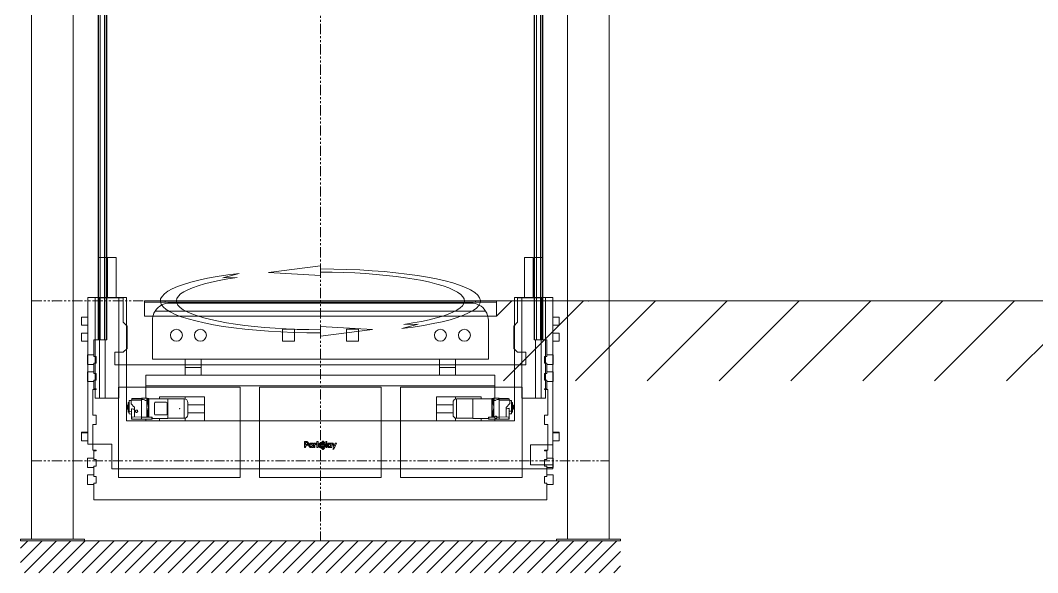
# Model space of a CAD drawing. Header units: inches. Extents: x 1381 to 8971, y 493 to 2599.
# Drawn here: x 7677 to 8313, y 620 to 966 of the extents above; entities that cross this region are included whole.
import ezdxf

# ---------------------------------------------------------------- set-up
doc = ezdxf.new("R2010")
doc.units = ezdxf.units.IN
doc.header["$MEASUREMENT"] = 0
doc.linetypes.add('PHANTOM', pattern=[12.7, 6.35, -1.27, 1.27, -1.27, 1.27, -1.27])
for name, color, linetype in [('PK24-LOGO', 7, 'Continuous'), ('PK24E', 7, 'Continuous'), ('PK24E-DATA', 7, 'Continuous'), ('PK24E-STRUCT-CONCRETE', 7, 'Continuous'), ('PK24E-STRUCT-STEEL', 254, 'Continuous')]:
    doc.layers.add(name, color=color, linetype=linetype)
for name, color, linetype, true_color in [('PK24E-COMP-PALLET', 132, 'Continuous', 0x00b7c8), ('PK24E-HELPER', 253, 'PHANTOM', 0xa1a1a1), ('PK24E-SYS-LIFT', 31, 'Continuous', 0xffcc5a), ('PK24E-SYS-SHELF', 31, 'Continuous', 0xffcc5a)]:
    doc.layers.add(name, color=color, linetype=linetype, true_color=true_color)
doc.layers.add('PK24E-TTARROW', color=20, linetype='Continuous', lineweight=20, true_color=0xf54b32)
doc.layers.add('PKLABEL', color=7, linetype='Continuous', plot=False)
doc.styles.get("Standard").update_dxf_attribs({"font": 'arial.ttf'})

# ---------------------------------------------------------------- blocks, each defined once
blk = doc.blocks.new('TTARROW---TOP-DECOR-PK24')
at = {"layer": 'PK24E-TTARROW', "lineweight": 5}
for points in [[(0, 90), (0, 80), (-32.49, 89.27), (0, 110), (0, 100, -0.763437), (50.85, -86.11), (61.06, -72.77), (52.06, -73.42, 0.73095)], [(0, -90), (0, -80), (32.49, -89.27), (0, -110), (0, -100, -0.763437), (-50.85, 86.11), (-61.06, 72.77), (-52.06, 73.42, 0.73095)]]:
    blk.add_lwpolyline(points, format="xyb", close=True, dxfattribs=at)
blk = doc.blocks.new('ELIFTTT-TT--BACK-COMP-PKE24')
at = {"layer": 'PK24E-HELPER', "lineweight": 5}
blk.add_point((0, 0), dxfattribs=at)
at = {"layer": 'PK24E-SYS-LIFT', "lineweight": 5}
for p, q in [((-103.22, -6.3), (103.22, -6.3)), ((-94, -1.3), (94, -1.3)), ((-105, -12.3), (-105, -36.5)), ((105, -12.3), (105, -36.5)), ((-23.75, -17.75), (-23.75, -25.25)), ((-16.25, -17.75), (-23.75, -17.75)), ((-16.25, -25.25), (-16.25, -17.75)), ((16.25, -17.75), (16.25, -25.25)), ((23.75, -17.75), (16.25, -17.75)), ((23.75, -25.25), (23.75, -17.75)), ((-23.75, -25.25), (-16.25, -25.25)), ((16.25, -25.25), (23.75, -25.25)), ((105, -36.5), (-105, -36.5)), ((-84.5, -41.7), (-84.5, -36.5)), ((-74.5, -36.5), (-74.5, -41.7)), ((74.5, -41.7), (74.5, -36.5)), ((84.5, -36.5), (84.5, -41.7)), ((-74.5, -41.7), (-84.5, -41.7)), ((-84.5, -46.4), (-84.5, -41.7)), ((-74.5, -41.7), (-74.5, -46.4)), ((84.5, -41.7), (74.5, -41.7)), ((74.5, -46.4), (74.5, -41.7)), ((84.5, -46.4), (84.5, -41.7)), ((-109, -46.4), (-109, -53.2)), ((-109, -46.4), (-84.5, -46.4)), ((-84.5, -46.4), (-74.5, -46.4)), ((-74.5, -46.4), (-64.86, -46.4)), ((-64.86, -46.4), (64.86, -46.4)), ((64.86, -46.4), (74.5, -46.4)), ((74.5, -46.4), (84.5, -46.4)), ((84.5, -46.4), (109, -46.4)), ((109, -53.2), (109, -46.4)), ((109, -53.2), (-109, -53.2))]:
    blk.add_line(p, q, dxfattribs=at)
for centre in [(-90, -21.5), (-75, -21.5), (75, -21.5), (90, -21.5)]:
    blk.add_circle(centre, 3.75, dxfattribs=at)
for centre, radius, start, end in [((-94, -12.3), 11, 146.94427, 180), ((-94, -12.3), 11, 90, 146.94427), ((-85, -10.8), 10, 71.80513, 108.19487), ((-85, -10.8), 9.8, 75.78655, 104.21345), ((-42.5, -10.8), 10, 71.80513, 108.19487), ((-42.5, -10.8), 9.8, 75.78655, 104.21345), ((0, -10.8), 10, 71.80513, 108.19487), ((0, -10.8), 9.8, 75.78655, 104.21345), ((42.5, -10.8), 10, 71.80513, 108.19487), ((42.5, -10.8), 9.8, 75.78655, 104.21345), ((85, -10.8), 10, 71.80513, 108.19487), ((85, -10.8), 9.8, 75.78655, 104.21345), ((94, -12.3), 11, 33.05573, 90), ((94, -12.3), 11, 0, 33.05573)]:
    blk.add_arc(centre, radius, start, end, dxfattribs=at)
blk = doc.blocks.new('LOGO----DECOR-PK24')
at = {"layer": 'PK24-LOGO', "lineweight": 5}
for p, q in [((-10, 2.13), (-8.71, 2.13)), ((-10, -1.62), (-10, 2.13)), ((-9.29, 1.47), (-9.29, 0.11)), ((-8.76, 1.47), (-9.29, 1.47)), ((-9.29, 0.11), (-8.76, 0.11)), ((-8.61, 1.46), (-8.76, 1.47)), ((-8.76, 0.11), (-8.61, 0.13)), ((-8.71, 2.13), (-8.43, 2.11)), ((-8.48, 1.42), (-8.61, 1.46)), ((-8.61, 0.13), (-8.48, 0.17)), ((-8.36, 1.35), (-8.48, 1.42)), ((-8.48, 0.17), (-8.36, 0.23)), ((-8.43, 2.11), (-8.3, 2.07)), ((-8.26, 1.27), (-8.36, 1.35)), ((-8.36, 0.23), (-8.26, 0.31)), ((-8.3, 2.07), (-8.17, 2.03)), ((-8.19, 1.17), (-8.26, 1.27)), ((-8.26, 0.31), (-8.19, 0.41)), ((-8.13, 1.05), (-8.19, 1.17)), ((-8.19, 0.41), (-8.13, 0.53)), ((-8.17, 2.03), (-7.94, 1.9)), ((-8.09, 0.93), (-8.13, 1.05)), ((-8.13, 0.53), (-8.09, 0.66)), ((-8.08, 0.79), (-8.09, 0.93)), ((-8.09, 0.66), (-8.08, 0.79)), ((-7.94, 1.9), (-7.74, 1.74)), ((-7.74, 1.74), (-7.58, 1.55)), ((-7.58, 0.04), (-7.74, -0.16)), ((-7.58, 1.55), (-7.46, 1.32)), ((-7.46, 0.27), (-7.58, 0.04)), ((-7.46, 1.32), (-7.38, 1.06)), ((-7.38, 0.52), (-7.46, 0.27)), ((-7.38, 1.06), (-7.36, 0.79)), ((-7.36, 0.79), (-7.38, 0.52)), ((-7.19, -0.02), (-7.16, 0.13)), ((-7.16, 0.13), (-7.11, 0.26)), ((-7.11, 0.26), (-6.98, 0.49)), ((-6.98, 0.49), (-6.82, 0.68)), ((-6.82, 0.68), (-6.62, 0.82)), ((-6.62, 0.82), (-6.41, 0.92)), ((-6.42, 0.06), (-6.48, -0.05)), ((-6.33, 0.17), (-6.42, 0.06)), ((-6.41, 0.92), (-6.19, 0.98)), ((-6.23, 0.25), (-6.33, 0.17)), ((-6.11, 0.31), (-6.23, 0.25)), ((-6.19, 0.98), (-5.97, 1)), ((-5.98, 0.35), (-6.11, 0.31)), ((-5.84, 0.36), (-5.98, 0.35)), ((-5.97, 1), (-5.74, 0.98)), ((-5.71, 0.35), (-5.84, 0.36)), ((-5.74, 0.98), (-5.53, 0.92)), ((-5.58, 0.31), (-5.71, 0.35)), ((-5.47, 0.24), (-5.58, 0.31)), ((-5.53, 0.92), (-5.35, 0.82)), ((-5.37, 0.16), (-5.47, 0.24)), ((-5.29, 0.06), (-5.37, 0.16)), ((-5.35, 0.82), (-5.21, 0.7)), ((-5.23, -0.06), (-5.29, 0.06)), ((-5.21, 0.7), (-5.21, 0.95)), ((-5.21, 0.95), (-4.5, 0.95)), ((-4.5, 0.95), (-4.5, -1.62)), ((-3.41, 0.95), (-4.11, 0.95)), ((-4.11, 0.95), (-4.11, -1.62)), ((-3.41, 0.53), (-3.41, 0.95)), ((-3.36, 0.62), (-3.41, 0.53)), ((-3.37, -0.03), (-3.32, 0.06)), ((-3.29, 0.71), (-3.36, 0.62)), ((-3.32, 0.06), (-3.26, 0.13)), ((-3.22, 0.78), (-3.29, 0.71)), ((-3.26, 0.13), (-3.19, 0.19)), ((-3.14, 0.84), (-3.22, 0.78)), ((-3.19, 0.19), (-3.11, 0.23)), ((-3.05, 0.89), (-3.14, 0.84)), ((-3.11, 0.23), (-3.02, 0.26)), ((-2.94, 0.92), (-3.05, 0.89)), ((-3.02, 0.26), (-2.92, 0.27)), ((-2.83, 0.94), (-2.94, 0.92)), ((-2.92, 0.27), (-2.42, 0.27)), ((-2.7, 0.95), (-2.83, 0.94)), ((-2.42, 0.95), (-2.7, 0.95)), ((-2.42, 0.27), (-2.42, 0.95)), ((-1.42, 2.13), (-2.13, 2.13)), ((-2.13, 2.13), (-2.13, -1.62)), ((-1.42, -1.62), (-1.42, 2.13)), ((-0.37, 0.95), (-1.42, -0.33)), ((-0.61, -0.33), (0.44, 0.95)), ((0.44, 0.95), (-0.37, 0.95)), ((0.44, 0.19), (0.36, -0.06)), ((0.56, 0.41), (0.44, 0.19)), ((0.72, 0.61), (0.56, 0.41)), ((0.92, 0.77), (0.72, 0.61)), ((0.77, 1.32), (0.79, 1.37)), ((0.78, 1.26), (0.77, 1.32)), ((0.81, 1.24), (0.78, 1.26)), ((0.79, 1.37), (1.61, 2.19)), ((0.85, 1.23), (0.81, 1.24)), ((0.89, 1.24), (0.85, 1.23)), ((1.07, 1.32), (0.89, 1.24)), ((1.15, 0.9), (0.92, 0.77)), ((1.27, 1.37), (1.07, 1.32)), ((1.07, -0.08), (1.13, 0.03)), ((1.13, 0.03), (1.21, 0.12)), ((1.4, 0.98), (1.15, 0.9)), ((1.21, 0.12), (1.3, 0.2)), ((1.46, 1.41), (1.27, 1.37)), ((1.3, 0.2), (1.41, 0.26)), ((1.67, 1), (1.4, 0.98)), ((1.41, 0.26), (1.54, 0.3)), ((1.67, 1.42), (1.46, 1.41)), ((1.54, 0.3), (1.67, 0.31)), ((1.61, 2.19), (1.67, 2.21)), ((1.67, 2.21), (1.73, 2.19)), ((1.87, 1.41), (1.67, 1.42)), ((1.94, 0.98), (1.67, 1)), ((1.67, 0.31), (1.8, 0.3)), ((1.73, 2.19), (2.54, 1.37)), ((1.8, 0.3), (1.92, 0.26)), ((2.07, 1.37), (1.87, 1.41)), ((1.92, 0.26), (2.03, 0.2)), ((2.19, 0.9), (1.94, 0.98)), ((2.03, 0.2), (2.13, 0.12)), ((2.26, 1.32), (2.07, 1.37)), ((2.13, 0.12), (2.2, 0.03)), ((2.41, 0.77), (2.19, 0.9)), ((2.2, 0.03), (2.26, -0.08)), ((2.45, 1.24), (2.26, 1.32)), ((2.61, 0.61), (2.41, 0.77)), ((2.48, 1.23), (2.45, 1.24)), ((2.52, 1.24), (2.48, 1.23)), ((2.55, 1.26), (2.52, 1.24)), ((2.54, 1.37), (2.57, 1.32)), ((2.57, 1.32), (2.55, 1.26)), ((2.78, 0.41), (2.61, 0.61)), ((2.9, 0.19), (2.78, 0.41)), ((2.98, -0.06), (2.9, 0.19)), ((3.31, 2.13), (4.01, 2.13)), ((3.31, -1.62), (3.31, 2.13)), ((4.01, 2.13), (4.01, -1.62)), ((4.37, -0.02), (4.4, 0.13)), ((4.4, 0.13), (4.45, 0.26)), ((4.45, 0.26), (4.58, 0.49)), ((4.58, 0.49), (4.74, 0.68)), ((4.74, 0.68), (4.93, 0.82)), ((4.93, 0.82), (5.15, 0.92)), ((5.14, 0.06), (5.08, -0.05)), ((5.23, 0.17), (5.14, 0.06)), ((5.15, 0.92), (5.37, 0.98)), ((5.33, 0.25), (5.23, 0.17)), ((5.45, 0.31), (5.33, 0.25)), ((5.37, 0.98), (5.59, 1)), ((5.58, 0.35), (5.45, 0.31)), ((5.72, 0.36), (5.58, 0.35)), ((5.59, 1), (5.82, 0.98)), ((5.85, 0.35), (5.72, 0.36)), ((5.82, 0.98), (6.03, 0.92)), ((5.98, 0.31), (5.85, 0.35)), ((6.09, 0.24), (5.98, 0.31)), ((6.03, 0.92), (6.21, 0.82)), ((6.19, 0.16), (6.09, 0.24)), ((6.27, 0.06), (6.19, 0.16)), ((6.21, 0.82), (6.35, 0.7)), ((6.32, -0.06), (6.27, 0.06)), ((6.35, 0.7), (6.35, 0.95)), ((6.35, 0.95), (7.06, 0.95)), ((7.06, 0.95), (7.06, -1.62)), ((8.33, -1.51), (7.31, 0.95)), ((7.31, 0.95), (8.05, 0.95)), ((8.05, 0.95), (8.68, -0.63)), ((10, 0.95), (8.51, -2.81)), ((8.68, -0.63), (9.27, 0.95)), ((9.27, 0.95), (10, 0.95)), ((-9.29, -1.62), (-10, -1.62)), ((-8.71, -0.55), (-9.29, -0.55)), ((-9.29, -0.55), (-9.29, -1.62)), ((-8.43, -0.52), (-8.71, -0.55)), ((-8.3, -0.49), (-8.43, -0.52)), ((-8.17, -0.44), (-8.3, -0.49)), ((-7.94, -0.32), (-8.17, -0.44)), ((-7.74, -0.16), (-7.94, -0.32)), ((-7.22, -0.33), (-7.21, -0.17)), ((-7.21, -0.5), (-7.22, -0.33)), ((-7.21, -0.17), (-7.19, -0.02)), ((-7.19, -0.65), (-7.21, -0.5)), ((-7.16, -0.79), (-7.19, -0.65)), ((-7.1, -0.92), (-7.16, -0.79)), ((-6.97, -1.15), (-7.1, -0.92)), ((-6.81, -1.34), (-6.97, -1.15)), ((-6.62, -1.48), (-6.81, -1.34)), ((-6.41, -1.59), (-6.62, -1.48)), ((-6.52, -0.18), (-6.53, -0.33)), ((-6.53, -0.33), (-6.52, -0.47)), ((-6.48, -0.05), (-6.52, -0.18)), ((-6.52, -0.47), (-6.48, -0.6)), ((-6.48, -0.6), (-6.42, -0.72)), ((-6.42, -0.72), (-6.33, -0.82)), ((-6.19, -1.65), (-6.41, -1.59)), ((-6.33, -0.82), (-6.23, -0.9)), ((-6.23, -0.9), (-6.11, -0.97)), ((-5.98, -1.67), (-6.19, -1.65)), ((-6.11, -0.97), (-5.98, -1.01)), ((-5.98, -1.01), (-5.84, -1.02)), ((-5.74, -1.65), (-5.98, -1.67)), ((-5.84, -1.02), (-5.71, -1.01)), ((-5.53, -1.57), (-5.74, -1.65)), ((-5.71, -1.01), (-5.58, -0.97)), ((-5.58, -0.97), (-5.47, -0.9)), ((-5.35, -1.47), (-5.53, -1.57)), ((-5.47, -0.9), (-5.37, -0.82)), ((-5.37, -0.82), (-5.29, -0.72)), ((-5.21, -1.33), (-5.35, -1.47)), ((-5.29, -0.72), (-5.23, -0.6)), ((-5.2, -0.19), (-5.23, -0.06)), ((-5.23, -0.6), (-5.2, -0.47)), ((-5.21, -1.62), (-5.21, -1.33)), ((-5.21, -1.33), (-5.21, -1.33)), ((-4.5, -1.62), (-5.21, -1.62)), ((-5.19, -0.33), (-5.2, -0.19)), ((-5.2, -0.47), (-5.19, -0.33)), ((-4.11, -1.62), (-3.41, -1.62)), ((-3.41, -0.21), (-3.4, -0.12)), ((-3.41, -1.62), (-3.41, -0.21)), ((-3.4, -0.12), (-3.37, -0.03)), ((-2.13, -1.62), (-1.42, -1.62)), ((-1.42, -0.33), (-0.37, -1.62)), ((0.44, -1.62), (-0.61, -0.33)), ((-0.37, -1.62), (0.44, -1.62)), ((0.36, -0.06), (0.33, -0.33)), ((0.33, -0.33), (0.36, -0.6)), ((0.36, -0.6), (0.44, -0.85)), ((0.44, -0.85), (0.56, -1.08)), ((0.56, -1.08), (0.72, -1.28)), ((0.72, -1.28), (0.92, -1.44)), ((0.77, -1.98), (0.78, -1.93)), ((0.79, -2.04), (0.77, -1.98)), ((0.78, -1.93), (0.81, -1.9)), ((1.61, -2.85), (0.79, -2.04)), ((0.81, -1.9), (0.85, -1.89)), ((0.85, -1.89), (0.89, -1.9)), ((0.89, -1.9), (1.07, -1.98)), ((0.92, -1.44), (1.15, -1.56)), ((1.02, -0.33), (1.03, -0.2)), ((1.03, -0.46), (1.02, -0.33)), ((1.03, -0.2), (1.07, -0.08)), ((1.07, -0.59), (1.03, -0.46)), ((1.13, -0.7), (1.07, -0.59)), ((1.07, -1.98), (1.27, -2.04)), ((1.21, -0.79), (1.13, -0.7)), ((1.15, -1.56), (1.4, -1.64)), ((1.3, -0.87), (1.21, -0.79)), ((1.27, -2.04), (1.46, -2.07)), ((1.41, -0.93), (1.3, -0.87)), ((1.4, -1.64), (1.67, -1.67)), ((1.54, -0.97), (1.41, -0.93)), ((1.46, -2.07), (1.67, -2.09)), ((1.67, -0.98), (1.54, -0.97)), ((1.67, -2.88), (1.61, -2.85)), ((1.8, -0.97), (1.67, -0.98)), ((1.67, -1.67), (1.94, -1.64)), ((1.67, -2.09), (1.87, -2.07)), ((1.73, -2.85), (1.67, -2.88)), ((2.54, -2.04), (1.73, -2.85)), ((1.92, -0.93), (1.8, -0.97)), ((1.87, -2.07), (2.07, -2.04)), ((2.03, -0.87), (1.92, -0.93)), ((1.94, -1.64), (2.19, -1.56)), ((2.13, -0.79), (2.03, -0.87)), ((2.07, -2.04), (2.26, -1.98)), ((2.2, -0.7), (2.13, -0.79)), ((2.19, -1.56), (2.41, -1.44)), ((2.26, -0.59), (2.2, -0.7)), ((2.26, -0.08), (2.3, -0.2)), ((2.3, -0.46), (2.26, -0.59)), ((2.26, -1.98), (2.45, -1.9)), ((2.3, -0.2), (2.31, -0.33)), ((2.31, -0.33), (2.3, -0.46)), ((2.41, -1.44), (2.61, -1.28)), ((2.45, -1.9), (2.48, -1.89)), ((2.48, -1.89), (2.52, -1.9)), ((2.52, -1.9), (2.55, -1.93)), ((2.57, -1.98), (2.54, -2.04)), ((2.55, -1.93), (2.57, -1.98)), ((2.61, -1.28), (2.78, -1.08)), ((2.78, -1.08), (2.9, -0.85)), ((2.9, -0.85), (2.98, -0.6)), ((3, -0.33), (2.98, -0.06)), ((2.98, -0.6), (3, -0.33)), ((4.01, -1.62), (3.31, -1.62)), ((4.34, -0.17), (4.37, -0.02)), ((4.34, -0.33), (4.34, -0.17)), ((4.34, -0.5), (4.34, -0.33)), ((4.37, -0.65), (4.34, -0.5)), ((4.4, -0.79), (4.37, -0.65)), ((4.46, -0.92), (4.4, -0.79)), ((4.59, -1.15), (4.46, -0.92)), ((4.75, -1.34), (4.59, -1.15)), ((4.94, -1.48), (4.75, -1.34)), ((5.15, -1.59), (4.94, -1.48)), ((5.04, -0.18), (5.03, -0.33)), ((5.03, -0.33), (5.04, -0.47)), ((5.08, -0.05), (5.04, -0.18)), ((5.04, -0.47), (5.08, -0.6)), ((5.08, -0.6), (5.14, -0.72)), ((5.14, -0.72), (5.23, -0.82)), ((5.37, -1.65), (5.15, -1.59)), ((5.23, -0.82), (5.33, -0.9)), ((5.33, -0.9), (5.45, -0.97)), ((5.58, -1.67), (5.37, -1.65)), ((5.45, -0.97), (5.58, -1.01)), ((5.58, -1.01), (5.72, -1.02)), ((5.81, -1.65), (5.58, -1.67)), ((5.72, -1.02), (5.85, -1.01)), ((6.03, -1.57), (5.81, -1.65)), ((5.85, -1.01), (5.98, -0.97)), ((5.98, -0.97), (6.09, -0.9)), ((6.21, -1.47), (6.03, -1.57)), ((6.09, -0.9), (6.19, -0.82)), ((6.19, -0.82), (6.27, -0.72)), ((6.35, -1.33), (6.21, -1.47)), ((6.27, -0.72), (6.32, -0.6)), ((6.36, -0.19), (6.32, -0.06)), ((6.32, -0.6), (6.36, -0.47)), ((6.35, -1.62), (6.35, -1.33)), ((6.35, -1.33), (6.35, -1.33)), ((7.06, -1.62), (6.35, -1.62)), ((6.37, -0.33), (6.36, -0.19)), ((6.36, -0.47), (6.37, -0.33)), ((7.8, -2.81), (8.33, -1.51)), ((8.51, -2.81), (7.8, -2.81))]:
    blk.add_line(p, q, dxfattribs=at)
blk = doc.blocks.new('ELIFTTT-CHASIS--BACK-COMP-PKE24')
at = {"layer": 'PK24E-HELPER', "lineweight": 5}
blk.add_point((0, 0), dxfattribs=at)
at = {"layer": 'PK24E-SYS-LIFT', "lineweight": 5}
for p, q in [((-145.25, 2.25), (-145.25, -89.6)), ((-145.25, 2.25), (-140.65, 2.25)), ((-140.65, -60.75), (-140.65, 2.25)), ((-138.95, 2.25), (-140.65, 2.25)), ((-138.95, 2.25), (-138.95, -24.25)), ((-138.95, 2.25), (-138.62, 2.25)), ((-138.62, 2.25), (-138.62, -24.25)), ((-138.62, 2.25), (-137.52, 2.25)), ((-137.52, 2.25), (-137.52, -24.25)), ((-137.52, 2.25), (-134.98, 2.25)), ((-134.98, 2.25), (-134.98, -24.25)), ((-134.98, 2.25), (-133.88, 2.25)), ((-133.88, 2.25), (-133.88, -24.25)), ((-133.88, 2.25), (-133.55, 2.25)), ((-133.55, 2.25), (-133.55, -24.25)), ((-125.85, 2.25), (-133.55, 2.25)), ((-125.85, -60.75), (-125.85, 2.25)), ((-125.85, 2.25), (-121.25, 2.25)), ((-121.25, -75), (-121.25, 2.25)), ((121.25, 2.25), (121.25, -75)), ((121.25, 2.25), (125.85, 2.25)), ((125.85, -60.75), (125.85, 2.25)), ((133.55, 2.25), (125.85, 2.25)), ((133.55, 2.25), (133.55, -24.25)), ((133.55, 2.25), (133.88, 2.25)), ((133.88, 2.25), (133.88, -24.25)), ((133.88, 2.25), (134.98, 2.25)), ((134.98, 2.25), (134.98, -24.25)), ((134.98, 2.25), (137.52, 2.25)), ((137.52, 2.25), (137.52, -24.25)), ((137.52, 2.25), (138.62, 2.25)), ((138.62, 2.25), (138.62, -24.25)), ((138.62, 2.25), (138.95, 2.25)), ((138.95, 2.25), (138.95, -24.25)), ((140.65, 2.25), (138.95, 2.25)), ((140.65, -60.75), (140.65, 2.25)), ((140.65, 2.25), (145.25, 2.25)), ((145.25, 2.25), (145.25, -90)), ((-145.25, -10.25), (-149.25, -10.25)), ((-149.25, -10.25), (-149.25, -10.88)), ((-149.25, -10.88), (-149.25, -15.25)), ((149.25, -10.25), (145.25, -10.25)), ((149.25, -10.25), (149.25, -15.25)), ((-149.25, -15.25), (-145.25, -15.25)), ((145.25, -15.25), (149.25, -15.25)), ((-145.25, -20.25), (-149.25, -20.25)), ((-149.25, -20.25), (-149.25, -25.25)), ((-149.25, -25.25), (-145.25, -25.25)), ((-138.95, -24.25), (-138.62, -24.25)), ((-138.62, -24.25), (-137.52, -24.25)), ((-137.97, -24.33), (-137.97, -60.75)), ((-137.97, -24.33), (-134.53, -24.33)), ((-137.52, -24.25), (-134.98, -24.25)), ((-134.98, -24.25), (-133.88, -24.25)), ((-134.53, -60.75), (-134.53, -24.33)), ((-133.88, -24.25), (-133.55, -24.25)), ((133.55, -24.25), (133.88, -24.25)), ((133.88, -24.25), (134.98, -24.25)), ((134.53, -24.33), (134.53, -60.75)), ((134.53, -24.33), (137.97, -24.33)), ((134.98, -24.25), (137.52, -24.25)), ((137.52, -24.25), (138.62, -24.25)), ((137.97, -60.75), (137.97, -24.33)), ((138.62, -24.25), (138.95, -24.25)), ((149.25, -20.25), (145.25, -20.25)), ((145.25, -25.25), (149.25, -25.25)), ((149.25, -20.25), (149.25, -25.25)), ((-109, -53.2), (-109, -60.85)), ((-109, -53.2), (109, -53.2)), ((109, -60.85), (109, -53.2)), ((-140.65, -60.75), (-125.85, -60.75)), ((-119.4, -63.5), (-120.1, -63.5)), ((-120.1, -68.69), (-120.1, -63.5)), ((-118.3, -62.22), (-119.4, -62.28)), ((-119.4, -69.25), (-119.4, -62.28)), ((-118.3, -62), (-117.91, -62)), ((-118.3, -64.31), (-118.3, -62)), ((-117.61, -61), (-117.91, -61.3)), ((-117.91, -61.3), (-117.91, -62)), ((-111.91, -61.3), (-117.91, -61.3)), ((-117.91, -62), (-117.56, -62)), ((-117.61, -61), (-111.91, -61)), ((-116.66, -62), (-117.56, -62)), ((-116.66, -62), (-116.65, -62)), ((-116.65, -62), (-111.91, -62)), ((-111.69, -61.3), (-111.91, -61)), ((-111.75, -61), (-111.91, -61)), ((-111.91, -61), (-111.91, -61)), ((-111.91, -61.3), (-111.69, -61.3)), ((-111.91, -62), (-111.75, -62)), ((-111.75, -61), (-111.75, -60.8)), ((-108.55, -60.86), (-111.75, -60.8)), ((-111.75, -72.7), (-111.75, -61.6)), ((-111.75, -61.6), (-109.94, -61.93)), ((-109.94, -61.93), (-111.69, -61.3)), ((-108.55, -62.49), (-108.55, -60.86)), ((-108.55, -60.86), (-108.41, -60.86)), ((-108.41, -60.86), (-108, -61.27)), ((-108.41, -72.7), (-108.41, -62.7)), ((-108.41, -62.7), (-108, -62.95)), ((-107.35, -61.11), (-108.16, -61.11)), ((-108, -61.27), (-108, -62.95)), ((-108, -62.95), (-108, -64.28)), ((-107.35, -72.68), (-107.35, -61.11)), ((-95.25, -61.21), (-107.18, -61.21)), ((-107.18, -72.68), (-107.18, -61.21)), ((-96.28, -63.41), (-103.18, -63.41)), ((-100.5, -61.21), (-100.5, -60)), ((-100.5, -60), (-84.5, -60)), ((-95.25, -73.51), (-95.25, -61.21)), ((-85.1, -61.31), (-95.25, -61.31)), ((-85.1, -73.41), (-85.1, -61.31)), ((-84.5, -60), (-72.5, -60)), ((-84.5, -61.39), (-84.5, -60)), ((-82.9, -63.51), (-82.9, -71.21)), ((-72.5, -60), (-72.5, -65)), ((72.5, -60), (84.5, -60)), ((72.5, -65), (72.5, -60)), ((82.9, -67.36), (82.9, -63.51)), ((84.5, -60), (84.5, -61.39)), ((84.5, -60), (100.5, -60)), ((95.25, -61.31), (85.1, -61.31)), ((85.1, -61.31), (85.1, -67.36)), ((107.18, -61.21), (95.25, -61.21)), ((95.25, -61.21), (95.25, -67.36)), ((100.5, -60), (100.5, -61.21)), ((107.18, -61.21), (107.18, -72.68)), ((108.16, -61.11), (107.35, -61.11)), ((107.35, -61.11), (107.35, -67.36)), ((108.41, -60.86), (108, -61.27)), ((108, -62.95), (108, -61.27)), ((108.41, -62.7), (108, -62.95)), ((108, -64.28), (108, -62.95)), ((108.41, -60.86), (108.55, -60.86)), ((108.41, -62.7), (108.41, -72.7)), ((111.75, -60.8), (108.55, -60.86)), ((108.55, -60.86), (108.55, -62.49)), ((109.94, -61.93), (111.69, -61.3)), ((111.75, -61.6), (109.94, -61.93)), ((111.69, -61.3), (111.91, -61)), ((111.91, -61.3), (111.69, -61.3)), ((111.75, -60.8), (111.75, -61)), ((111.75, -61), (111.91, -61)), ((111.75, -61.6), (111.75, -72.7)), ((111.75, -62), (111.91, -62)), ((111.91, -61), (117.61, -61)), ((117.91, -61.3), (111.91, -61.3)), ((111.91, -62), (116.65, -62)), ((116.65, -62), (116.66, -62)), ((117.56, -62), (116.66, -62)), ((117.56, -62), (117.91, -62)), ((117.91, -61.3), (117.61, -61)), ((117.91, -61.3), (117.91, -62)), ((117.91, -62), (118.3, -62)), ((118.3, -62), (118.3, -64.31)), ((119.4, -62.28), (118.3, -62.22)), ((119.4, -62.28), (119.4, -69)), ((120.1, -63.5), (119.4, -63.5)), ((120.1, -63.5), (120.1, -68.47)), ((125.85, -60.75), (140.65, -60.75)), ((-121.25, -67.5), (-120.7, -67.5)), ((-120.7, -65.5), (-121.2, -65.5)), ((-120.6, -65.25), (-120.7, -65.35)), ((-120.7, -67.65), (-120.7, -65.35)), ((-120.7, -67.65), (-120.6, -67.75)), ((-120.1, -65.25), (-120.6, -65.25)), ((-120.6, -65.25), (-120.6, -67.75)), ((-120.6, -67.75), (-120.1, -67.75)), ((-120.1, -68.69), (-120.1, -69.43)), ((-120.1, -68.69), (-119.4, -68.69)), ((-119.4, -69.43), (-120.1, -69.43)), ((-120.1, -69.5), (-120.1, -69.43)), ((-120.1, -69.5), (-119.4, -69.5)), ((-118.05, -69.3), (-119.4, -69.25)), ((-119.4, -69.43), (-119.4, -70.7)), ((-118.05, -67.46), (-118.05, -72.71)), ((-116.1, -72.68), (-116.1, -66.76)), ((-114.9, -68.28), (-114.9, -68.28)), ((-114.9, -69.73), (-114.9, -69.73)), ((-108, -68.87), (-108, -72.67)), ((-103.68, -70.81), (-103.68, -63.91)), ((-95.78, -70.81), (-95.78, -63.91)), ((-72.5, -65), (-82.9, -65)), ((-72.5, -65), (-72.5, -70)), ((82.9, -65), (72.5, -65)), ((72.5, -65), (72.5, -70)), ((82.9, -71.21), (82.9, -67.36)), ((85.1, -67.36), (85.1, -73.41)), ((95.25, -67.36), (95.25, -73.51)), ((107.35, -67.36), (107.35, -72.68)), ((108, -72.67), (108, -68.87)), ((116.1, -66.76), (116.1, -72.68)), ((118.05, -72.71), (118.05, -67.13)), ((119.4, -69), (118.05, -69.06)), ((119.4, -68.47), (120.1, -68.47)), ((120.1, -69.4), (119.4, -69.4)), ((119.4, -70.66), (119.4, -69.4)), ((119.4, -69.5), (120.1, -69.5)), ((120.6, -65.25), (120.1, -65.25)), ((120.1, -67.75), (120.6, -67.75)), ((120.1, -69.4), (120.1, -68.47)), ((120.1, -69.4), (120.1, -69.5)), ((120.7, -65.35), (120.6, -65.25)), ((120.6, -66.5), (120.6, -65.25)), ((120.6, -67.75), (120.6, -66.5)), ((120.6, -67.75), (120.7, -67.65)), ((120.7, -65.35), (120.7, -66.5)), ((121.2, -65.5), (120.7, -65.5)), ((120.7, -66.5), (120.7, -67.65)), ((120.7, -67.5), (121.25, -67.5)), ((121.25, -75), (-121.25, -75)), ((-119.4, -70.7), (-118.05, -70.77)), ((-119.4, -70.7), (-119.4, -70.72)), ((-119.4, -70.72), (-118.05, -70.79)), ((-118.05, -74), (-118.05, -72.71)), ((-117.85, -74), (-118.05, -74)), ((-117.85, -72.71), (-111.75, -72.6)), ((-117.85, -72.71), (-117.85, -74)), ((-117.85, -74), (-111.75, -74)), ((-108.41, -72.7), (-111.75, -72.7)), ((-111.75, -74), (-111.75, -72.7)), ((-105.25, -74), (-111.75, -74)), ((-109, -74), (-109, -75)), ((-108.4, -72.66), (-108.41, -72.7)), ((-105.25, -72.71), (-108.4, -72.66)), ((-105.25, -74), (-105.25, -72.71)), ((-105.05, -74), (-105.25, -74)), ((-105.05, -72.72), (-105.05, -74)), ((-105.05, -73.51), (-95.25, -73.51)), ((-96.28, -71.31), (-103.18, -71.31)), ((-100.5, -75), (-100.5, -73.51)), ((-95.25, -73.41), (-85.1, -73.41)), ((-84.5, -75), (-84.5, -73.32)), ((-82.9, -70), (-72.5, -70)), ((-72.5, -70), (-72.5, -75)), ((72.5, -75), (72.5, -70)), ((72.5, -70), (82.9, -70)), ((84.5, -73.32), (84.5, -75)), ((85.1, -73.41), (95.25, -73.41)), ((95.25, -73.51), (105.05, -73.51)), ((100.5, -73.51), (100.5, -75)), ((105.05, -74), (105.05, -72.72)), ((105.25, -74), (105.05, -74)), ((105.25, -72.71), (108.4, -72.66)), ((105.25, -72.71), (105.25, -74)), ((111.75, -74), (105.25, -74)), ((108.41, -72.7), (108.4, -72.66)), ((108.41, -72.7), (108.91, -72.7)), ((109, -75), (109, -74)), ((110.29, -72.7), (111.75, -72.7)), ((117.85, -72.71), (111.75, -72.6)), ((111.75, -72.7), (111.75, -74)), ((111.75, -74), (117.85, -74)), ((117.85, -74), (117.85, -72.71)), ((118.05, -74), (117.85, -74)), ((118.05, -70.73), (119.4, -70.66)), ((118.05, -70.79), (119.4, -70.72)), ((118.05, -72.71), (118.05, -74)), ((119.4, -70.66), (119.4, -70.72)), ((-145.25, -82.1), (-149.25, -82.1)), ((-149.25, -82.1), (-149.25, -82.5)), ((-145.25, -82.5), (-149.25, -82.5)), ((-149.25, -82.5), (-149.25, -87.5)), ((149.25, -82.1), (145.25, -82.1)), ((149.25, -82.5), (145.25, -82.5)), ((149.25, -82.1), (149.25, -82.5)), ((149.25, -82.5), (149.25, -87.5)), ((-149.25, -87.5), (-145.25, -87.5)), ((145.25, -87.5), (149.25, -87.5)), ((-130.25, -89.6), (-145.25, -89.6)), ((-130.25, -105), (-130.25, -89.6)), ((131.25, -90), (131.25, -102.5)), ((145.25, -90), (131.25, -90)), ((145.25, -102.5), (145.25, -90)), ((-130.25, -105), (145.25, -105)), ((131.25, -102.5), (145.25, -102.5)), ((145.25, -102.5), (145.25, -105))]:
    blk.add_line(p, q, dxfattribs=at)
at = {"layer": 'PK24E-SYS-LIFT', "lineweight": 5, "flags": 128}
for points in [[(-118.28, -64.38), (-117.6, -65.05), (-116.93, -65.73), (-116.25, -66.41)], [(116.25, -66.41), (116.93, -65.73), (117.6, -65.05), (118.28, -64.38)], [(-118.05, -72.71), (-118.05, -72.71), (-118.04, -72.71), (-118.02, -72.71), (-117.99, -72.71), (-117.96, -72.71), (-117.93, -72.71), (-117.89, -72.71), (-117.85, -72.71)], [(-105.25, -72.71), (-105.21, -72.71), (-105.17, -72.71), (-105.14, -72.72), (-105.11, -72.72), (-105.08, -72.72), (-105.06, -72.72), (-105.05, -72.72), (-105.05, -72.72)], [(105.05, -72.72), (105.05, -72.72), (105.06, -72.72), (105.08, -72.72), (105.11, -72.72), (105.14, -72.72), (105.17, -72.71), (105.21, -72.71), (105.25, -72.71)], [(117.85, -72.71), (117.89, -72.71), (117.93, -72.71), (117.96, -72.71), (117.99, -72.71), (118.02, -72.71), (118.04, -72.71), (118.05, -72.71), (118.05, -72.71)]]:
    blk.add_lwpolyline(points, dxfattribs=at)
at = {"layer": 'PK24E-SYS-LIFT', "lineweight": 5}
for centre, radius, start, end in [((-107.35, -61.31), 0.2, 30, 90), ((-103.18, -63.91), 0.5, 90, 180), ((-96.28, -63.91), 0.5, 0, 90), ((-85.1, -63.51), 2.2, 0, 90), ((85.1, -63.51), 2.2, 90, 180), ((107.35, -61.31), 0.2, 90, 150), ((-103.18, -70.81), 0.5, 180, 270), ((-96.28, -70.81), 0.5, 270, 0), ((-85.1, -71.21), 2.2, 270, 0), ((85.1, -71.21), 2.2, 180, 270), ((109.6, -72.8), 0.7, 171.63924, 8.28883)]:
    blk.add_arc(centre, radius, start, end, dxfattribs=at)
for centre, major_axis, ratio, start_param, end_param in [((-27.64, -69.05), (106.42, -23.57), 0.150741, 3.862325, 3.882718), ((-85.52, -70.13), (28.08, -28.08), 0.326919, 4.134793, 4.142283), ((85.52, -70.13), (28.08, 28.08), 0.326934, 5.282504, 5.289995), ((27.64, -69.05), (106.42, 23.57), 0.150747, 5.542083, 5.562483), ((-87.96, -67.36), (-0.161, 0), 0.994522, 3.141593, 6.283185), ((-87.96, -67.36), (-0.161, 0), 0.994522, 0, 3.141593)]:
    blk.add_ellipse(centre, major_axis=major_axis, ratio=ratio, start_param=start_param, end_param=end_param, dxfattribs=at)
for points, knots in [([(-121.25, -65.51), (-121.24, -65.51), (-121.21, -65.5), (-121.2, -65.5), (-121.2, -65.5)], [0, 0, 0, 0, 0.460988, 1, 1, 1, 1]), ([(-118.3, -64.31), (-118.3, -64.32), (-118.3, -64.35), (-118.28, -64.37), (-118.28, -64.38)], [0, 0, 0, 0, 0.487803, 1, 1, 1, 1]), ([(-118.05, -67.46), (-117.73, -67.52), (-117.08, -67.64), (-116.43, -67.74), (-116.1, -67.78)], [0, 0, 0, 0, 0.499807, 1, 1, 1, 1]), ([(-116.25, -66.41), (-116.21, -66.45), (-116.14, -66.54), (-116.1, -66.67), (-116.1, -66.74), (-116.1, -66.76)], [0, 0, 0, 0, 0.432931, 0.865827, 1, 1, 1, 1]), ([(-114.39, -69.51), (-114.33, -69.44), (-114.21, -69.29), (-114.16, -69), (-114.21, -68.72), (-114.37, -68.47), (-114.62, -68.31), (-114.9, -68.26), (-115.19, -68.31), (-115.43, -68.47), (-115.59, -68.71), (-115.64, -69), (-115.59, -69.28), (-115.43, -69.53), (-115.19, -69.69), (-114.9, -69.74), (-114.61, -69.69), (-114.46, -69.57), (-114.39, -69.51)], [0, 0, 0, 0, 0.062566, 0.125038, 0.187434, 0.24981, 0.31224, 0.374781, 0.437368, 0.499881, 0.562323, 0.624738, 0.687185, 0.749701, 0.812262, 0.874783, 0.937283, 1, 1, 1, 1]), ([(-115.62, -69.07), (-115.62, -69.08), (-115.62, -69.16), (-115.56, -69.33), (-115.42, -69.53), (-115.21, -69.67), (-114.97, -69.74), (-114.73, -69.72), (-114.53, -69.63), (-114.43, -69.55), (-114.39, -69.51)], [0, 0, 0, 0, 0.009492, 0.159033, 0.308619, 0.458172, 0.607654, 0.757049, 0.906315, 1, 1, 1, 1]), ([(-114.39, -69.51), (-114.34, -69.45), (-114.23, -69.32), (-114.17, -69.13), (-114.18, -69.03), (-114.18, -69)], [0, 0, 0, 0, 0.428391, 0.856759, 1, 1, 1, 1]), ([(-114.19, -68.86), (-114.19, -68.85), (-114.2, -68.76), (-114.24, -68.67), (-114.29, -68.6), (-114.3, -68.6)], [0, 0, 0, 0, 0.070856, 0.930416, 1, 1, 1, 1]), ([(-108, -64.28), (-108.05, -64.45), (-108.16, -64.79), (-108.27, -65.32), (-108.33, -65.86), (-108.36, -66.32), (-108.35, -66.8), (-108.32, -67.28), (-108.25, -67.85), (-108.14, -68.38), (-108.04, -68.72), (-108, -68.87)], [0, 0, 0, 0, 0.128215, 0.244927, 0.36199, 0.478667, 0.540522, 0.659754, 0.7794, 0.898676, 1, 1, 1, 1]), ([(-87.8, -67.36), (-87.8, -67.34), (-87.81, -67.3), (-87.83, -67.26), (-87.87, -67.22), (-87.92, -67.2), (-87.98, -67.19), (-88.03, -67.21), (-88.08, -67.24), (-88.11, -67.29), (-88.12, -67.33), (-88.12, -67.35), (-88.12, -67.36)], [0, 0, 0, 0, 0.106425, 0.212833, 0.319705, 0.427399, 0.535627, 0.64388, 0.751778, 0.859172, 0.966191, 1, 1, 1, 1]), ([(-88.12, -67.36), (-88.12, -67.37), (-88.12, -67.4), (-88.1, -67.44), (-88.06, -67.49), (-88.01, -67.51), (-87.96, -67.52), (-87.91, -67.51), (-87.86, -67.48), (-87.82, -67.44), (-87.8, -67.4), (-87.8, -67.37), (-87.8, -67.36)], [0, 0, 0, 0, 0.073306, 0.180029, 0.286864, 0.393943, 0.501463, 0.609456, 0.717734, 0.825837, 0.93326, 1, 1, 1, 1]), ([(108, -68.87), (108.04, -68.73), (108.12, -68.45), (108.22, -67.97), (108.3, -67.45), (108.35, -66.89), (108.36, -66.33), (108.33, -65.78), (108.25, -65.25), (108.15, -64.74), (108.05, -64.43), (108, -64.28)], [0, 0, 0, 0, 0.093727, 0.187447, 0.304057, 0.421027, 0.537611, 0.654202, 0.771179, 0.88781, 1, 1, 1, 1]), ([(116.1, -66.76), (116.11, -66.7), (116.12, -66.59), (116.18, -66.47), (116.23, -66.42), (116.25, -66.41)], [0, 0, 0, 0, 0.43316, 0.866317, 1, 1, 1, 1]), ([(116.1, -67.48), (116.43, -67.43), (117.08, -67.33), (117.73, -67.2), (118.05, -67.13)], [0, 0, 0, 0, 0.499771, 1, 1, 1, 1]), ([(118.28, -64.38), (118.28, -64.37), (118.3, -64.35), (118.3, -64.32), (118.3, -64.31)], [0, 0, 0, 0, 0.485402, 1, 1, 1, 1]), ([(121.2, -65.5), (121.2, -65.5), (121.21, -65.5), (121.23, -65.51), (121.25, -65.51)], [0, 0, 0, 0, 0.603183, 1, 1, 1, 1]), ([(108.91, -72.7), (108.93, -72.62), (108.96, -72.47), (109.11, -72.28), (109.31, -72.15), (109.55, -72.09), (109.78, -72.11), (110, -72.21), (110.17, -72.38), (110.26, -72.55), (110.29, -72.66), (110.29, -72.7)], [0, 0, 0, 0, 0.117772, 0.236457, 0.354983, 0.473308, 0.591474, 0.709516, 0.827502, 0.945535, 1, 1, 1, 1]), ([(110.29, -72.7), (110.27, -72.62), (110.23, -72.46), (110.07, -72.26), (109.85, -72.13), (109.6, -72.09), (109.35, -72.13), (109.13, -72.26), (108.97, -72.46), (108.93, -72.62), (108.91, -72.7)], [0, 0, 0, 0, 0.125156, 0.250057, 0.375054, 0.500102, 0.625161, 0.750187, 0.875143, 1, 1, 1, 1]), ([(110.29, -72.7), (110.27, -72.62), (110.23, -72.46), (110.07, -72.26), (109.85, -72.13), (109.69, -72.11), (109.6, -72.1)], [0, 0, 0, 0, 0.250296, 0.50008, 0.750058, 1, 1, 1, 1])]:
    blk.add_open_spline(points, degree=3, knots=knots, dxfattribs=at)
at = {"layer": 'PK24-LOGO', "linetype": 'Continuous', "lineweight": 5}
blk.add_blockref('LOGO----DECOR-PK24', (0, -90), dxfattribs=at)
blk = doc.blocks.new('ELIFTTT---BACK-COMP-PKE24')
at = {"yscale": 0.2}
blk.add_blockref('TTARROW---TOP-DECOR-PK24', (0, 0), dxfattribs=at)
for name in ['ELIFTTT-CHASIS--BACK-COMP-PKE24', 'ELIFTTT-TT--BACK-COMP-PKE24']:
    blk.add_blockref(name, (0, 0))
blk = doc.blocks.new('PALLET--NOCAR-BACK-COMP-PKE24')
at = {"layer": 'PK24E-COMP-PALLET', "lineweight": 5}
for p, q in [((-110, 0), (-96.99, 0)), ((-110, 0), (-110, -0.8)), ((-96.99, -0.8), (-96.99, 0)), ((96.99, 0), (-96.99, 0)), ((96.99, 0), (96.99, -0.8)), ((96.99, 0), (110, 0)), ((110, -0.8), (110, 0)), ((-110, -0.8), (-96.99, -0.8)), ((-110, -0.8), (-110, -9.5)), ((96.99, -0.8), (-96.99, -0.8)), ((96.99, -0.8), (110, -0.8)), ((110, -0.8), (110, -9.5)), ((-110, -9.5), (110, -9.5))]:
    blk.add_line(p, q, dxfattribs=at)
blk = doc.blocks.new('*U38')
at = {"layer": 'PK24E-SYS-LIFT', "lineweight": 5}
for p, q in [((-138.95, 67.07), (-137.9, 67.07)), ((-138.95, 67.07), (-138.95, 42.55)), ((-138.95, 67.07), (-138.62, 67.07)), ((-138.62, 67.07), (-137.9, 67.07)), ((-137.9, 67.07), (-136.98, 67.07)), ((-137.9, 67.07), (-134.6, 67.07)), ((-136.98, 67.07), (-135.52, 67.07)), ((-135.52, 67.07), (-134.6, 67.07)), ((-134.6, 67.07), (-133.55, 67.07)), ((-134.6, 67.07), (-133.88, 67.07)), ((-133.88, 67.07), (-133.55, 67.07)), ((-133.55, 67.07), (-133.55, 41.75)), ((-132.95, 67.07), (-132.95, 41.75)), ((-132.95, 67.07), (-131.9, 67.07)), ((-132.95, 67.07), (-132.62, 67.07)), ((-132.62, 67.07), (-131.9, 67.07)), ((-131.9, 67.07), (-130.98, 67.07)), ((-131.9, 67.07), (-128.6, 67.07)), ((-130.98, 67.07), (-129.52, 67.07)), ((-129.52, 67.07), (-128.6, 67.07)), ((-128.6, 67.07), (-127.55, 67.07)), ((-128.6, 67.07), (-127.88, 67.07)), ((-127.88, 67.07), (-127.55, 67.07)), ((-127.55, 67.07), (-127.55, 41.75)), ((127.55, 67.07), (127.55, 41.75)), ((128.6, 67.07), (127.55, 67.07)), ((127.55, 67.07), (127.88, 67.07)), ((127.88, 67.07), (128.6, 67.07)), ((128.6, 67.07), (129.52, 67.07)), ((128.6, 67.07), (131.9, 67.07)), ((129.52, 67.07), (130.98, 67.07)), ((130.98, 67.07), (131.9, 67.07)), ((132.95, 67.07), (131.9, 67.07)), ((131.9, 67.07), (132.62, 67.07)), ((132.62, 67.07), (132.95, 67.07)), ((132.95, 67.07), (132.95, 41.75)), ((133.55, 67.07), (133.55, 41.75)), ((134.6, 67.07), (133.55, 67.07)), ((133.55, 67.07), (133.88, 67.07)), ((133.88, 67.07), (134.6, 67.07)), ((134.6, 67.07), (135.52, 67.07)), ((134.6, 67.07), (137.9, 67.07)), ((135.52, 67.07), (136.98, 67.07)), ((136.98, 67.07), (137.9, 67.07)), ((138.95, 67.07), (137.9, 67.07)), ((137.9, 67.07), (138.62, 67.07)), ((138.62, 67.07), (138.95, 67.07)), ((138.95, 67.07), (138.95, 42.55)), ((-138.95, 42.55), (-138.15, 41.75)), ((-138.15, 41.75), (-138.15, 15.6)), ((-123.18, 41.75), (-138.15, 41.75)), ((-123.18, 26.56), (-123.18, 41.75)), ((123.18, 26.56), (123.18, 41.75)), ((123.18, 41.75), (138.15, 41.75)), ((138.15, 41.75), (138.95, 42.55)), ((138.15, 41.75), (138.15, 15.6)), ((-120.81, 24.19), (-123.18, 26.56)), ((123.18, 26.56), (120.81, 24.19)), ((-120.81, 10.12), (-120.81, 24.19)), ((120.81, 10.12), (120.81, 24.19)), ((-141.6, 5.19), (-141.6, 15.6)), ((-141.6, 15.6), (-138.15, 15.6)), ((138.15, 15.6), (141.6, 15.6)), ((141.6, 5.19), (141.6, 15.6)), ((-128.35, 7.75), (-123.18, 7.75)), ((-128.35, 0), (-128.35, 7.75)), ((-123.18, 7.75), (-120.81, 10.12)), ((120.81, 10.12), (123.18, 7.75)), ((128.35, 7.75), (123.18, 7.75)), ((128.35, 0), (128.35, 7.75)), ((-141.6, 6.1), (-145.45, 6.1)), ((-145.45, 0.1), (-145.45, 6.1)), ((-145.45, 0.1), (-141.6, 0.1)), ((-141.6, 5.19), (-140.1, 5.19)), ((-140.1, 1.01), (-141.6, 1.01)), ((-141.6, -5.41), (-141.6, 1.01)), ((-140.1, 1.01), (-140.1, 5.19)), ((128.35, 0), (-128.35, 0)), ((140.1, 5.19), (141.6, 5.19)), ((140.1, 1.01), (140.1, 5.19)), ((141.6, 1.01), (140.1, 1.01)), ((145.45, 6.1), (141.6, 6.1)), ((141.6, -5.41), (141.6, 1.01)), ((141.6, 0.1), (145.45, 0.1)), ((145.45, 0.1), (145.45, 6.1)), ((-141.6, -4.5), (-145.45, -4.5)), ((-145.45, -7.5), (-145.45, -4.5)), ((-141.6, -5.41), (-140.1, -5.41)), ((-140.1, -9.59), (-140.1, -5.41)), ((140.1, -5.41), (141.6, -5.41)), ((140.1, -9.59), (140.1, -5.41)), ((145.45, -4.5), (141.6, -4.5)), ((145.45, -7.5), (145.45, -4.5)), ((-145.45, -10.5), (-145.45, -7.5)), ((-145.45, -10.5), (-141.6, -10.5)), ((-140.1, -9.59), (-141.6, -9.59)), ((-141.6, -15), (-141.6, -9.59)), ((141.6, -9.59), (140.1, -9.59)), ((141.6, -15), (141.6, -9.59)), ((141.6, -10.5), (145.45, -10.5)), ((145.45, -10.5), (145.45, -7.5)), ((-142.1, -31.5), (-142.1, -15.5)), ((-142.1, -15.5), (-140.1, -15.5)), ((-141.6, -15), (-140.1, -15)), ((-140.1, -15), (-140.1, -15.5)), ((-50.03, -14), (-126.1, -14)), ((-126.1, -14), (-126.1, -70.48)), ((-50.03, -70.48), (-50.03, -14)), ((38.03, -14), (-38.03, -14)), ((-38.03, -14), (-38.03, -70.48)), ((38.03, -70.48), (38.03, -14)), ((126.1, -14), (50.03, -14)), ((50.03, -14), (50.03, -70.48)), ((126.1, -70.48), (126.1, -14)), ((141.6, -15), (140.1, -15)), ((140.1, -15.5), (140.1, -15)), ((142.1, -15.5), (140.1, -15.5)), ((142.1, -31.5), (142.1, -15.5)), ((-142.1, -31.5), (-140.1, -31.5)), ((-140.1, -31.5), (-140.1, -37.38)), ((142.1, -31.5), (140.1, -31.5)), ((140.1, -37.38), (140.1, -31.5)), ((-142.1, -53.38), (-142.1, -37.38)), ((-142.1, -37.38), (-140.1, -37.38)), ((142.1, -37.38), (140.1, -37.38)), ((142.1, -53.38), (142.1, -37.38)), ((-142.1, -53.38), (-140.1, -53.38)), ((-141.6, -59.29), (-141.6, -53.88)), ((-141.6, -53.88), (-140.1, -53.88)), ((-140.1, -53.38), (-140.1, -53.88)), ((142.1, -53.38), (140.1, -53.38)), ((140.1, -53.88), (140.1, -53.38)), ((141.6, -53.88), (140.1, -53.88)), ((141.6, -59.29), (141.6, -53.88)), ((-141.6, -58.38), (-145.45, -58.38)), ((-145.45, -64.38), (-145.45, -58.38)), ((-141.6, -59.29), (-140.1, -59.29)), ((-140.1, -63.47), (-141.6, -63.47)), ((-141.6, -69.89), (-141.6, -63.47)), ((-140.1, -63.47), (-140.1, -59.29)), ((140.1, -59.29), (141.6, -59.29)), ((140.1, -63.47), (140.1, -59.29)), ((141.6, -63.47), (140.1, -63.47)), ((145.45, -58.38), (141.6, -58.38)), ((141.6, -69.89), (141.6, -63.47)), ((145.45, -64.38), (145.45, -58.38)), ((-145.45, -64.38), (-141.6, -64.38)), ((-141.6, -68.98), (-145.45, -68.98)), ((-145.45, -71.98), (-145.45, -68.98)), ((-141.6, -69.89), (-140.1, -69.89)), ((-140.1, -74.07), (-140.1, -69.89)), ((140.1, -74.07), (140.1, -69.89)), ((140.1, -69.89), (141.6, -69.89)), ((141.6, -64.38), (145.45, -64.38)), ((145.45, -68.98), (141.6, -68.98)), ((145.45, -71.98), (145.45, -68.98)), ((-145.45, -74.98), (-145.45, -71.98)), ((-145.45, -74.98), (-141.6, -74.98)), ((-140.1, -74.07), (-141.6, -74.07)), ((-141.6, -84.48), (-141.6, -74.07)), ((-126.1, -70.48), (-50.03, -70.48)), ((-38.03, -70.48), (38.03, -70.48)), ((50.03, -70.48), (126.1, -70.48)), ((141.6, -74.07), (140.1, -74.07)), ((141.6, -84.48), (141.6, -74.07)), ((141.6, -74.98), (145.45, -74.98)), ((145.45, -74.98), (145.45, -71.98)), ((-141.6, -84.48), (141.6, -84.48))]:
    blk.add_line(p, q, dxfattribs=at)
blk = doc.blocks.new('*U40')
at = {"layer": 'PK24E-STRUCT-CONCRETE', "lineweight": 5}
h = blk.add_hatch(dxfattribs=at)
h.set_pattern_fill('ANSI31', color=256, scale=2)
h.set_pattern_definition([(45, (-15040.825, -23141.8444), (-4.490128, 4.490128), [])])
h.paths.add_polyline_path([(-187.5, -150), (187.5, -150), (187.5, -170), (-187.5, -170)])
at = {"layer": 'PK24E-HELPER', "lineweight": 5}
for p, q in [((0, 478.05), (0, -150)), ((-180.5, 0), (180.5, 0)), ((-180.5, -100), (180.5, -100))]:
    blk.add_line(p, q, dxfattribs=at)
for p in [(-167.5, 0), (167.5, 0)]:
    blk.add_point(p, dxfattribs=at)
at = {"layer": 'PK24E-STRUCT-CONCRETE', "lineweight": 5}
blk.add_line((-187.5, -150), (187.5, -150), dxfattribs=at)
at = {"layer": 'PK24E-STRUCT-STEEL', "lineweight": 5}
for points in [[(-180.5, 521.1), (-154.5, 521.1), (-154.5, -149), (-180.5, -149)], [(154.5, 521.1), (180.5, 521.1), (180.5, -149), (154.5, -149)], [(-187.5, -149), (-147.5, -149), (-147.5, -150), (-187.5, -150)], [(147.5, -149), (187.5, -149), (187.5, -150), (147.5, -150)]]:
    blk.add_lwpolyline(points, close=True, dxfattribs=at)
at = {"layer": 'PK24E-SYS-LIFT', "lineweight": 5}
for p, q in [((-138.95, 332.22), (-138.95, -24.33)), ((-138.62, 332.22), (-138.62, -24.33)), ((-137.52, 332.22), (-137.52, -24.33)), ((-134.98, 332.22), (-134.98, -24.33)), ((-133.88, 332.22), (-133.88, -24.33)), ((-133.55, 332.22), (-133.55, -24.33)), ((133.55, 332.22), (133.55, -24.33)), ((133.88, 332.22), (133.88, -24.33)), ((134.98, 332.22), (134.98, -24.33)), ((137.52, 332.22), (137.52, -24.33)), ((138.62, 332.22), (138.62, -24.33)), ((138.95, 332.22), (138.95, -24.33)), ((-138.95, -24.33), (-133.55, -24.33)), ((133.55, -24.33), (138.95, -24.33))]:
    blk.add_line(p, q, dxfattribs=at)
at = {"lineweight": 5}
blk.add_blockref('*U38', (0, -39.9), dxfattribs=at)
at = {"layer": 'PK24E', "lineweight": 5}
blk.add_blockref('PALLET--NOCAR-BACK-COMP-PKE24', (0, 0), dxfattribs=at)
at = {"layer": 'PK24E-SYS-SHELF', "lineweight": 5}
blk.add_blockref('ELIFTTT---BACK-COMP-PKE24', (0, 0), dxfattribs=at)
blk = doc.blocks.new('TEXTGRID----DECOR-PK24')
for p in [(0, 0), (50, 0), (0, -10), (50, -10)]:
    blk.add_point(p)
blk = doc.blocks.new('GROUND----DATA-PK24')
at = {"layer": 'PK24E-DATA', "lineweight": 5}
h = blk.add_hatch(dxfattribs=at)
h.set_pattern_fill('ANSI31', color=256, scale=10)
h.set_pattern_definition([(45, (-4859.192, -1770.536), (-22.45064, 22.45064), [])])
h.paths.add_polyline_path([(0, 0), (500, 0), (500, -50), (0, -50)])
blk.add_line((0, 0), (500, 0), dxfattribs=at)
at = {"lineweight": 5}
blk.add_blockref('TEXTGRID----DECOR-PK24', (450, 10), dxfattribs=at)
at = {"layer": 'PKLABEL', "lineweight": 5}
for tag, p in [('COMP_TYPE', (500, 10)), ('GROUND_ID', (500, 0))]:
    blk.add_attdef(tag, p, '', height=5, dxfattribs=at)

msp = doc.modelspace()

# ---------------------------------------------------------------- block references
at = {"lineweight": 5}
ref = msp.add_blockref('GROUND----DATA-PK24', (7974.41, 790.22), dxfattribs=at)
ref.add_attrib('COMP_TYPE', 'GROUND----DATA-PK24', (8474.41, 800.22), dxfattribs={"layer": 'PKLABEL', "height": 5})
ref.add_attrib('GROUND_ID', '1', (8474.41, 790.22), dxfattribs={"layer": 'PKLABEL', "height": 5})
at = {"layer": 'PK24E', "lineweight": 5}
msp.add_blockref('*U40', (7864.41, 790.22), dxfattribs=at)

doc.saveas('drawing.dxf')
